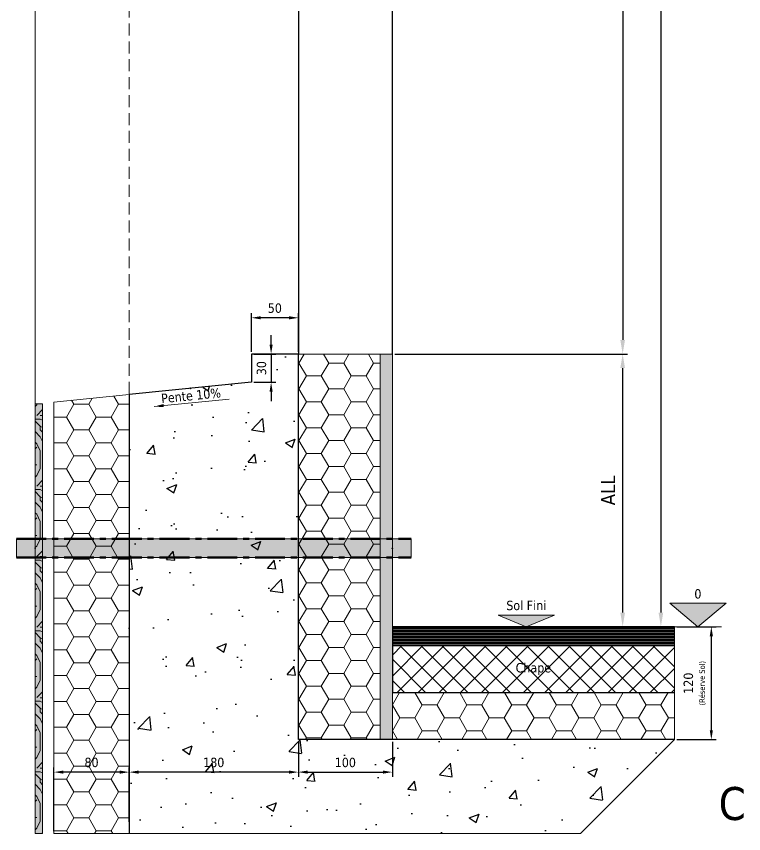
# Model space of a CAD drawing. Header units: millimetres. Extents: x -20000 to 230000, y -17405 to 24510.
# Drawn here: x 24700 to 25474, y 4874 to 5743 of the extents above; entities that cross this region are included whole.
import ezdxf
from ezdxf.enums import TextEntityAlignment as Align

# ---------------------------------------------------------------- set-up
doc = ezdxf.new("R2010")
doc.units = ezdxf.units.MM
doc.header["$PDMODE"] = 35
doc.header["$PDSIZE"] = 0.5
doc.linetypes.add('AXES', pattern=[50.8, 31.75, -6.35, 6.35, -6.35])
doc.linetypes.add('CACHE', pattern=[9.525, 6.35, -3.175])
doc.layers.get('0').update_dxf_attribs({"lineweight": 13})
doc.layers.get('Defpoints').update_dxf_attribs({"true_color": 0xc2a584})
for name, color, linetype, lineweight in [('0 - 1 (validé)', 3, 'Continuous', 13), ('1 - Axe', 1, 'AXES', 0), ('1 - BETON', 251, 'Continuous', 25), ('1 - Bois', 44, 'Continuous', 13), ('1 - Béton', 251, 'Continuous', 25), ('1 - Cotation', 32, 'Continuous', 13), ('1 - INTERROMPU', 253, 'CACHE', 13), ('1 - Isolant', 132, 'Continuous', 13), ('1 - Platre', 252, 'Continuous', 13), ('1 - Texte', 7, 'Continuous', 13), ('Texte', 7, 'Continuous', 13)]:
    doc.layers.add(name, color=color, linetype=linetype, lineweight=lineweight)
doc.layers.add('0 - Invisible', color=43, linetype='Continuous', lineweight=0, plot=False)
doc.layers.add('Non visible', color=163, linetype='Continuous', lineweight=25, plot=False)
doc.layers.add('1 - Cache', color=7, linetype='Continuous', lineweight=0, true_color=0xffffff)
doc.styles.get("Standard").update_dxf_attribs({"font": 'ARIALUNI.TTF'})
doc.styles.add('Texte Poralu', font='tahomabd.ttf')
doc.dimstyles.new('100 - 1000', dxfattribs={"dimtxt": 15, "dimasz": 15, "dimexe": 5, "dimexo": 2.5, "dimgap": 8, "dimtad": 1, "dimdec": 1, "dimtxsty": 'Texte Poralu', "dimcen": 10, "dimazin": 0, "dimtfac": 1, "dimtdec": 1, "dimtmove": 0, "dimatfit": 3, "dimfxl": 1, "dimarcsym": 0})
doc.dimstyles.new('30 - 1000', dxfattribs={"dimtxt": 10, "dimasz": 10, "dimexe": 5, "dimexo": 2.5, "dimgap": 5, "dimtad": 1, "dimdec": 1, "dimtxsty": 'Texte Poralu', "dimcen": 5, "dimazin": 0, "dimtfac": 1, "dimtdec": 1, "dimtmove": 0, "dimatfit": 3, "dimfxl": 1, "dimarcsym": 0})

# ---------------------------------------------------------------- blocks, each defined once
blk = doc.blocks.new('Cadre Coupe_Elev')
at = {"layer": 'Defpoints'}
blk.add_point((5000, 5730), dxfattribs=at)
at = {"color": 7}
blk.add_attdef('REPERE_1', text='', height=300, dxfattribs=at).set_placement((1000, 9000), align=Align.MIDDLE_CENTER)
at = {"layer": '1 - Texte', "color": 7}
for tag, p in [('DEFINITION1', (5000, 1200)), ('DEFINITION2', (5000, 800))]:
    blk.add_attdef(tag, text='', height=250, dxfattribs=at).set_placement(p, align=Align.MIDDLE_CENTER)
at = {"layer": 'Non visible', "style": 'Texte Poralu'}
for p in [(5447.12, 4905.8), (5447.12, 4605.8)]:
    blk.add_attdef('REPERE_2', text='', height=35, dxfattribs=at).set_placement(p, align=Align.MIDDLE_LEFT)
blk = doc.blocks.new('*U837')
at = {"layer": '1 - Béton'}
h = blk.add_hatch(dxfattribs=at)
h.set_pattern_fill('ANSI31', color=256, scale=0.5, angle=135)
h.set_pattern_definition([(180, (200, 20), (-3e-16, -1.5875), [])])
h.paths.add_polyline_path([(0, 100), (300, 100), (300, 120), (0, 120)])
h = blk.add_hatch(dxfattribs=at)
h.set_pattern_fill('ANSI37', color=256, scale=5)
h.set_pattern_definition([(45, (200, 10), (-11.2253, 11.2253), []), (135, (200, 10), (-11.2253, -11.2253), [])])
h.paths.add_polyline_path([(0, 50), (300, 50), (300, 100), (0, 100)])
h.paths.add_polyline_path([(125.91, 65.82), (173.95, 65.82), (173.95, 87.42), (125.91, 87.42)], flags=24)
at = {"layer": '1 - Isolant'}
h = blk.add_hatch(dxfattribs=at)
h.set_pattern_fill('HONEY', color=256, scale=5)
h.set_pattern_definition([(0, (200, 20), (23.8125, 13.74815), [15.875, -31.75]), (120, (200, 20), (-23.8125, 13.7482), [15.875, -31.75]), (60, (200, 20), (5e-08, 27.4963), [-31.75, 15.875])])
h.paths.add_polyline_path([(0, 0), (300, 0), (300, 50), (0, 50)])
at = {"layer": '0 - Invisible'}
for points in [[(0, 100), (300, 100), (300, 120), (0, 120), (0, 100)], [(0, 50), (300, 50), (300, 100), (0, 100), (0, 50)], [(0, 0), (300, 0), (300, 50), (0, 50), (0, 0)]]:
    blk.add_lwpolyline(points, dxfattribs=at)
at = {"layer": '1 - Béton'}
for points in [[(300, 120), (0, 120), (0, 100), (300, 100)], [(300, 100), (0, 100), (0, 50), (300, 50)]]:
    blk.add_lwpolyline(points, dxfattribs=at)
at = {"layer": '1 - Isolant'}
blk.add_lwpolyline([(300, 50), (0, 50), (0, 0), (300, 0)], dxfattribs=at)
at = {"insert": (150, 75), "char_height": 10, "attachment_point": 5, "style": 'Texte Poralu'}
blk.add_mtext_dynamic_manual_height_columns('Chape', width=39.7836, gutter_width=50, heights=[0], dxfattribs=at)
blk = doc.blocks.new('*U888')
at = {"layer": '1 - Isolant'}
h = blk.add_hatch(dxfattribs=at)
h.set_pattern_fill('HONEY', color=256, scale=5)
h.set_pattern_definition([(0, (-58597.141, -19647.493), (23.8125, 13.7481532), [15.875, -31.75]), (120, (-58597.141, -19647.493), (-23.8125, 13.7481533), [15.875, -31.75]), (60, (-58597.141, -19647.493), (5e-08, 27.4963065), [-31.75, 15.875])])
h.paths.add_polyline_path([(0, -410), (87, -410), (87, 0), (0, 0)])
at = {"layer": '1 - Platre'}
h = blk.add_hatch(dxfattribs=at)
h.set_pattern_fill('AR-SAND', color=256, scale=0.1)
h.set_pattern_definition([(37.5, (-58597.141, -19647.4927), (-0.16000313, 4.89413237), [0, -3.8608, 0, -4.318, 0, -4.1275]), (7.5, (-58597.141, -19647.4927), (4.4952328, 7.168251), [0, -2.0828, 0, -3.4798, 0, -1.3335]), (327.5, (-58600.265, -19647.4927), (7.9099237, 0.01437185), [0, -1.27, 0, -4.572, 0, -5.969]), (317.5, (-58600.265, -19647.4927), (7.6355645, 2.2292932), [0, -0.635, 0, -2.9972, 0, -3.429])])
h.paths.add_polyline_path([(100, -410), (100, 0), (87, 0), (87, -410)])
at = {"layer": '0 - Invisible'}
for points in [[(0, -410), (87, -410)], [(87, -410), (100, -410)]]:
    blk.add_lwpolyline(points, dxfattribs=at)
at = {"layer": '1 - Isolant'}
blk.add_lwpolyline([(87, -410), (87, 0), (0, 0), (0, -410)], dxfattribs=at)
at = {"layer": '1 - Platre'}
blk.add_lwpolyline([(100, -410), (100, 0), (87, 0), (87, -410)], dxfattribs=at)
blk = doc.blocks.new('*D1396')
at = {"layer": 'Defpoints', "color": 0, "lineweight": -2, "transparency": 16777216}
for p, q in [((25000, 4971.23), (25000, 4934.16)), ((24820, 4886.23), (24820, 4944.16)), ((24990, 4939.16), (24830, 4939.16))]:
    blk.add_line(p, q, dxfattribs=at)
at = {"layer": 'Defpoints', "color": 0, "transparency": 16777216}
for p in [(25000, 4973.73), (24820, 4939.16), (24820, 4883.73)]:
    blk.add_point(p, dxfattribs=at)
for points in [[(24830, 4940.82), (24830, 4937.49), (24820, 4939.16)], [(24990, 4940.82), (24990, 4937.49), (25000, 4939.16)]]:
    blk.add_solid(points, dxfattribs=at)
at = {"layer": 'Defpoints', "color": 0, "transparency": 16777216, "insert": (24910, 4949.39), "char_height": 10, "attachment_point": 5, "style": 'Texte Poralu'}
blk.add_mtext('180', dxfattribs=at)
blk = doc.blocks.new('*D1397')
at = {"layer": '1 - Cotation', "color": 0, "lineweight": -2, "transparency": 16777216}
for p, q in [((25000, 4971.23), (25000, 4934.16)), ((25100, 4971.23), (25100, 4934.16)), ((25010, 4939.16), (25090, 4939.16))]:
    blk.add_line(p, q, dxfattribs=at)
at = {"layer": '1 - Cotation', "color": 0, "transparency": 16777216}
for points in [[(25010, 4940.82), (25010, 4937.49), (25000, 4939.16)], [(25090, 4940.82), (25090, 4937.49), (25100, 4939.16)]]:
    blk.add_solid(points, dxfattribs=at)
at = {"layer": 'Defpoints', "color": 0, "transparency": 16777216}
for p in [(25000, 4973.73), (25100, 4973.73), (25100, 4939.16)]:
    blk.add_point(p, dxfattribs=at)
at = {"layer": '1 - Cotation', "color": 0, "transparency": 16777216, "insert": (25050, 4949.36), "char_height": 10, "attachment_point": 5, "style": 'Texte Poralu'}
blk.add_mtext('100', dxfattribs=at)
blk = doc.blocks.new('*U199')
blk.add_hatch(color=256).paths.add_polyline_path([(25, 0), (55, 25), (-5, 25)])
blk.add_line((0, 0), (50, 0))
blk.add_lwpolyline([(25, 0), (55, 25), (-5, 25), (25, 0)])
at = {"style": 'Texte Poralu'}
blk.add_attdef('HAUTEUR', text='', height=10, dxfattribs=at).set_placement((25, 35), align=Align.MIDDLE_CENTER)
blk = doc.blocks.new('*U200')
blk.add_hatch(color=256).paths.add_polyline_path([(0, 0), (30, 12.5), (-30, 12.5)])
blk.add_lwpolyline([(0, 0), (30, 12.5), (-30, 12.5), (0, 0)])
at = {"layer": 'Texte', "insert": (0, 17.5), "char_height": 10, "attachment_point": 8, "style": 'Texte Poralu'}
blk.add_mtext('Sol Fini', dxfattribs=at)
blk = doc.blocks.new('*D1398')
at = {"color": 0, "lineweight": -2, "transparency": 16777216}
for p, q in [((25402.5, 5093.73), (25444.33, 5093.73)), ((25439.33, 4983.73), (25439.33, 5083.73)), ((25402.5, 4973.73), (25444.33, 4973.73))]:
    blk.add_line(p, q, dxfattribs=at)
at = {"color": 0, "transparency": 16777216}
for points in [[(25437.66, 5083.73), (25441, 5083.73), (25439.33, 5093.73)], [(25437.66, 4983.73), (25441, 4983.73), (25439.33, 4973.73)]]:
    blk.add_solid(points, dxfattribs=at)
at = {"layer": 'Defpoints', "color": 0, "transparency": 16777216}
for p in [(25400, 5093.73), (25439.33, 5093.73), (25400, 4973.73)]:
    blk.add_point(p, dxfattribs=at)
at = {"color": 0, "transparency": 16777216, "insert": (25421.69, 5033.73), "char_height": 10, "attachment_point": 5, "rotation": 90, "style": 'Texte Poralu'}
blk.add_mtext('120 \\P{\\H0.6x;(Réserve Sol)}', dxfattribs=at)
blk = doc.blocks.new('*D1399')
at = {"layer": 'Defpoints', "color": 0, "lineweight": -2, "transparency": 16777216}
for p, q in [((24740, 4876.23), (24740, 4944.16)), ((24810, 4939.16), (24750, 4939.16)), ((24820, 4886.23), (24820, 4944.16))]:
    blk.add_line(p, q, dxfattribs=at)
at = {"layer": 'Defpoints', "color": 0, "transparency": 16777216}
for p in [(24740, 4939.16), (24820, 4883.73), (24740, 4873.73)]:
    blk.add_point(p, dxfattribs=at)
for points in [[(24750, 4940.82), (24750, 4937.49), (24740, 4939.16)], [(24810, 4940.82), (24810, 4937.49), (24820, 4939.16)]]:
    blk.add_solid(points, dxfattribs=at)
at = {"layer": 'Defpoints', "color": 0, "transparency": 16777216, "insert": (24780, 4949.39), "char_height": 10, "attachment_point": 5, "style": 'Texte Poralu'}
blk.add_mtext('80', dxfattribs=at)
blk = doc.blocks.new('*D1400')
at = {"layer": '1 - Cotation', "color": 0, "lineweight": -2, "transparency": 16777216}
for p, q in [((25002.5, 6144.33), (25350, 6144.33)), ((25345, 6129.33), (25345, 5398.73)), ((25102.5, 5383.73), (25350, 5383.73))]:
    blk.add_line(p, q, dxfattribs=at)
at = {"layer": '1 - Cotation', "color": 0, "transparency": 16777216}
for points in [[(25342.5, 6129.33), (25347.5, 6129.33), (25345, 6144.33)], [(25342.5, 5398.73), (25347.5, 5398.73), (25345, 5383.73)]]:
    blk.add_solid(points, dxfattribs=at)
at = {"layer": 'Defpoints', "color": 0, "transparency": 16777216}
for p in [(25000, 6144.33), (25100, 5383.73), (25345, 5383.73)]:
    blk.add_point(p, dxfattribs=at)
at = {"layer": '1 - Cotation', "color": 0, "transparency": 16777216, "insert": (25329.5, 5764.03), "char_height": 15, "attachment_point": 5, "rotation": 90, "style": 'Texte Poralu'}
blk.add_mtext('H', dxfattribs=at)
blk = doc.blocks.new('*D1401')
at = {"layer": '1 - Cotation', "color": 0, "lineweight": -2, "transparency": 16777216}
for p, q in [((25397.5, 6494.33), (25380.67, 6494.33)), ((25385.67, 6479.33), (25385.67, 5108.73)), ((25397.5, 5093.73), (25380.67, 5093.73))]:
    blk.add_line(p, q, dxfattribs=at)
at = {"layer": '1 - Cotation', "color": 0, "transparency": 16777216}
for points in [[(25383.17, 6479.33), (25388.17, 6479.33), (25385.67, 6494.33)], [(25383.17, 5108.73), (25388.17, 5108.73), (25385.67, 5093.73)]]:
    blk.add_solid(points, dxfattribs=at)
at = {"layer": 'Defpoints', "color": 0, "transparency": 16777216}
for p in [(25400, 6494.33), (25385.67, 5093.73), (25400, 5093.73)]:
    blk.add_point(p, dxfattribs=at)
at = {"layer": '1 - Cotation', "color": 0, "transparency": 16777216, "insert": (25369.9, 5794.03), "char_height": 15, "attachment_point": 5, "rotation": 90, "style": 'Texte Poralu'}
blk.add_mtext('HSP', dxfattribs=at)
blk = doc.blocks.new('*U892')
at = {"layer": '1 - Bois'}
h = blk.add_hatch(dxfattribs=at)
h.set_pattern_fill('352', color=256, scale=75, style=0, pattern_type=2)
h.set_pattern_definition([(0, (458.25, -17), (75, 75), [22.5, -52.5]), (0, (458.25, -13.25), (75, 75), [22.5, -52.5]), (0, (462, -5.75), (75, 75), [15, -60]), (0, (465.75, 1.75), (75, 75), [11.25, -63.75]), (0, (465.75, 9.25), (75, 75), [7.5, -67.5]), (0, (447, 16.75), (75, 75), [3.75, -18.75, 3.75, -48.75]), (0, (458.25, 20.5), (75, 75), [3.75, -30, 11.25, -30]), (0, (473.25, 24.25), (75, 75), [3.75, -3.75, 3.75, -63.75]), (0, (469.5, 28), (75, 75), [3.75, -71.25]), (0, (465.75, 35.5), (75, 75), [11.25, -63.75]), (0, (465.75, 43), (75, 75), [15, -60]), (0, (462, 50.5), (75, 75), [18.75, -22.5, 3.75, -30]), (90, (432, 5.5), (-75, 75), [3.75, -7.5, 18.75, -45]), (90, (435.75, 13), (-75, 75), [3.75, -3.75, 11.25, -56.25]), (90, (439.5, 43), (-75, 75), [7.5, -67.5]), (90, (443.25, 13), (-75, 75), [15, -22.5, 3.75, -33.75]), (90, (447, 54.25), (-75, 75), [3.75, -71.25]), (90, (450.75, 16.75), (-75, 75), [11.25, -63.75]), (90, (458.25, 20.5), (-75, 75), [7.5, -67.5]), (90, (465.75, 20.5), (-75, 75), [3.75, -11.25, 11.25, -48.75]), (90, (469.5, 24.25), (-75, 75), [3.75, -71.25]), (90, (473.25, 9.25), (-75, 75), [10.5, -64.5]), (90, (477, -5.75), (-75, 75), [7.5, -67.5]), (90, (484.5, 24.25), (-75, 75), [3.75, -71.25]), (90, (492, 20.5), (-75, 75), [11.25, -63.75]), (90, (499.5, 20.5), (-75, 75), [11.25, -63.75]), (45, (488.25, -9.5), (8e-15, 75), [5.3033, -5.3033, 5.3033, -90.1563]), (45, (473.25, 9.25), (8e-15, 75), [10.6065, -95.46]), (45, (443.25, 46.75), (8e-15, 75), [10.607, -95.46]), (45, (458.25, 28), (8e-15, 75), [10.6065, -95.46]), (45, (462, 13), (8e-15, 75), [10.6065, -95.46]), (45, (484.5, -2), (8e-15, 75), [10.6065, -95.4595]), (45, (477, 1.75), (8e-15, 75), [15.91, -90.156]), (45, (454.5, 35.5), (8e-15, 75), [5.303, -100.763]), (45, (450.75, 43), (8e-15, 75), [5.303, -100.763]), (45, (480.75, 43), (8e-15, 75), [5.303, -100.763]), (45, (450.75, 5.5), (8e-15, 75), [5.303, -100.763]), (45, (492, 31.75), (8e-15, 75), [5.303, -100.763]), (45, (465.75, 24.25), (8e-15, 75), [5.303, -100.763]), (45, (473.25, 31.75), (8e-15, 75), [5.303, -100.763]), (135, (469.5, 16.75), (-75, 8e-15), [5.3033, -5.3033, 15.91, -79.5496]), (135, (480.75, 16.75), (-75, 8e-15), [5.303, -100.763]), (135, (480.75, -9.5), (-75, 8e-15), [5.303, -100.763]), (135, (465.75, 9.25), (-75, 8e-15), [5.303, -100.763]), (135, (477, 24.25), (-75, 8e-15), [5.303, -100.763]), (135, (458.25, 5.5), (-75, 8e-15), [5.303, -100.763]), (135, (488.25, 5.5), (-75, 8e-15), [5.303, -100.763]), (135, (435.75, -17), (-75, 8e-15), [5.303, -100.763]), (135, (439.5, -13.25), (-75, 8e-15), [10.607, -95.46]), (135, (443.25, -9.5), (-75, 8e-15), [10.607, -95.46]), (135, (450.75, -9.5), (-75, 8e-15), [10.607, -95.46]), (135, (454.5, -2), (-75, 8e-15), [10.607, -95.46]), (135, (484.5, 28), (-75, 8e-15), [10.6065, -95.4595]), (135, (499.5, -9.5), (-75, 8e-15), [10.6065, -95.4595]), (135, (503.25, 50.5), (-75, 8e-15), [10.6065, -95.4595]), (135, (503.25, 43), (-75, 8e-15), [10.6065, -95.4595]), (135, (495.75, 39.25), (-75, 8e-15), [10.6065, -95.4595]), (135, (443.25, 39.25), (-75, 8e-15), [15.91, -90.156]), (135, (492, 31.75), (-75, 8e-15), [15.91, -90.156]), (26.565, (450.75, 54.25), (75, 3e-08), [8.385, -159.32]), (26.565, (450.75, 16.75), (75, 3e-08), [8.385, -159.32]), (26.565, (458.25, 39.25), (75, 3e-08), [8.385, -159.32]), (26.565, (480.75, -13.25), (75, 3e-08), [8.385, -159.32]), (26.565, (477, -5.75), (75, 3e-08), [8.385, -159.32]), (26.565, (454.5, 9.25), (75, 3e-08), [8.385, -159.32]), (26.565, (454.5, 46.75), (75, 3e-08), [8.385, -159.32]), (26.565, (477, 24.25), (75, 3e-08), [16.77, -150.935]), (63.435, (477, 35.5), (4e-09, 75), [8.385, -159.32]), (63.435, (488.25, 13), (4e-09, 75), [8.385, -159.32]), (63.435, (450.75, 28), (4e-09, 75), [8.385, -159.32]), (63.435, (435.75, 31.75), (4e-09, 75), [8.385, -159.32]), (63.435, (480.75, 16.75), (4e-09, 75), [8.385, -159.32]), (63.435, (473.25, 16.75), (4e-09, 75), [8.385, -159.32]), (63.435, (443.25, 28), (4e-09, 75), [16.77, -150.935]), (63.435, (499.5, 1.75), (4e-09, 75), [16.77, -150.935]), (63.435, (492, 5.5), (4e-09, 75), [16.77, -150.935]), (116.565, (432, -5.75), (-3e-08, 75), [8.385, -159.32]), (116.565, (432, 35.5), (-3e-08, 75), [8.385, -159.32]), (116.565, (447, -17), (-3e-08, 75), [8.385, -159.32]), (116.565, (439.5, 50.5), (-3e-08, 75), [8.385, -159.32]), (116.565, (447, 5.5), (-3e-08, 75), [8.385, -159.32]), (116.565, (462, 13), (-3e-08, 75), [8.385, -159.32]), (116.565, (469.5, 28), (-3e-08, 75), [8.385, -159.32]), (116.565, (435.75, -2), (2e-05, 75), [8.385, -159.32]), (116.565, (454.5, 9.25), (-3e-08, 75), [8.385, -159.32]), (116.565, (477, 1.75), (-3e-08, 75), [8.385, -159.32]), (116.565, (484.5, 9.25), (-3e-08, 75), [8.385, -159.32]), (116.565, (499.5, 31.75), (-3e-08, 75), [8.385, -159.32]), (116.565, (443.25, 54.25), (-3e-08, 75), [8.385, -159.32]), (116.565, (432, 50.5), (-3e-08, 75), [16.77, -150.935]), (116.565, (443.25, -2), (-3e-08, 75), [16.77, -150.935]), (153.435, (432, -13.25), (-75, 4e-09), [8.385, -159.32]), (153.435, (495.75, -17), (-75, 4e-09), [8.385, -159.32]), (153.435, (492, 20.5), (-75, 4e-09), [8.385, -159.32]), (153.435, (462, -5.75), (-75, 4e-09), [8.385, -159.32]), (153.435, (458.25, -13.25), (-75, 4e-09), [8.385, -159.32]), (153.435, (465.75, 1.75), (-75, 4e-09), [8.385, -159.32]), (153.435, (488.25, 46.75), (-75, 4e-09), [8.385, -159.32]), (153.435, (495.75, 50.5), (-75, 4e-09), [16.77, -150.935])])
h.paths.add_polyline_path([(0, 0), (457, 0), (457, 8), (0, 8)])
at = {"layer": '1 - Cache'}
h = blk.add_hatch(color=256, dxfattribs=at)
h.dxf.hatch_style = 2
h.paths.add_polyline_path([(0, 0), (457, 0), (457, 8), (0, 8)])
at = {"layer": '1 - Bois'}
blk.add_lwpolyline([(0, 0), (457, 0), (457, 8), (0, 8)], close=True, dxfattribs=at)
blk = doc.blocks.new('*U891')
at = {"layer": '1 - Isolant'}
h = blk.add_hatch(dxfattribs=at)
h.set_pattern_fill('HONEY', color=256, scale=5, style=0)
h.set_pattern_definition([(0, (20, -265), (23.8125, 13.74815), [15.875, -31.75]), (120, (20, -265), (-23.8125, 13.74815), [15.875, -31.75]), (60, (20, -265), (5e-08, 27.4963), [-31.75, 15.875])])
h.paths.add_polyline_path([(0, -467), (0, 0), (-80, -8), (-80, -467)])
at = {"layer": '0 - Invisible'}
blk.add_lwpolyline([(-80, -467), (0, -467)], dxfattribs=at)
at = {"layer": '1 - Isolant'}
blk.add_lwpolyline([(0, -467), (0, 0), (-80, -8), (-80, -467)], dxfattribs=at)
blk = doc.blocks.new('*U228')
at = {"layer": '1 - Cache'}
blk.add_hatch(color=256, dxfattribs=at).paths.add_polyline_path([(-20, -10), (400, -10), (400, 10), (-20, 10)])
at = {"layer": '0 - Invisible'}
blk.add_lwpolyline([(-20, -10), (400, -10), (400, 10), (-20, 10)], close=True, dxfattribs=at)
for p in [(0, 0), (380, 0)]:
    blk.add_point(p, dxfattribs=at)
at = {"layer": '1 - Axe', "lineweight": 50}
for p, q in [((-20, 10), (400, 10)), ((-20, -10), (400, -10))]:
    blk.add_line(p, q, dxfattribs=at)
blk = doc.blocks.new('*D1414')
at = {"layer": '1 - Cotation', "color": 0, "lineweight": -2, "transparency": 16777216}
for p, q in [((24950, 5386.23), (24950, 5427.27)), ((25000, 5386.23), (25000, 5427.27)), ((24990, 5422.27), (24960, 5422.27))]:
    blk.add_line(p, q, dxfattribs=at)
at = {"layer": '1 - Cotation', "color": 0, "transparency": 16777216}
for points in [[(24960, 5423.94), (24960, 5420.6), (24950, 5422.27)], [(24990, 5423.94), (24990, 5420.6), (25000, 5422.27)]]:
    blk.add_solid(points, dxfattribs=at)
at = {"layer": 'Defpoints', "color": 0, "transparency": 16777216}
for p in [(24950, 5422.27), (24950, 5383.73), (25000, 5383.73)]:
    blk.add_point(p, dxfattribs=at)
at = {"layer": '1 - Cotation', "color": 0, "transparency": 16777216, "insert": (24975, 5432.48), "char_height": 10, "attachment_point": 5, "style": 'Texte Poralu'}
blk.add_mtext('50', dxfattribs=at)
blk = doc.blocks.new('*D1415')
at = {"layer": '1 - Cotation', "color": 0, "lineweight": -2, "transparency": 16777216}
for p, q in [((24971.01, 5393.73), (24971.01, 5403.73)), ((24952.5, 5383.73), (24976.01, 5383.73)), ((24971.01, 5383.73), (24971.01, 5353.73)), ((24952.5, 5353.73), (24976.01, 5353.73)), ((24971.01, 5343.73), (24971.01, 5333.73))]:
    blk.add_line(p, q, dxfattribs=at)
at = {"layer": '1 - Cotation', "color": 0, "transparency": 16777216}
for points in [[(24969.35, 5393.73), (24972.68, 5393.73), (24971.01, 5383.73)], [(24969.35, 5343.73), (24972.68, 5343.73), (24971.01, 5353.73)]]:
    blk.add_solid(points, dxfattribs=at)
at = {"layer": 'Defpoints', "color": 0, "transparency": 16777216}
for p in [(24950, 5383.73), (24950, 5353.73), (24971.01, 5353.73)]:
    blk.add_point(p, dxfattribs=at)
at = {"layer": '1 - Cotation', "color": 0, "transparency": 16777216, "insert": (24960.8, 5368.73), "char_height": 10, "attachment_point": 5, "rotation": 90, "style": 'Texte Poralu'}
blk.add_mtext('30', dxfattribs=at)
blk = doc.blocks.new('*D1405')
at = {"layer": '1 - Cotation', "color": 0, "lineweight": -2, "transparency": 16777216}
for p, q in [((25102.5, 5383.73), (25350, 5383.73)), ((25345, 5108.73), (25345, 5368.73)), ((25397.5, 5093.73), (25340, 5093.73))]:
    blk.add_line(p, q, dxfattribs=at)
at = {"layer": '1 - Cotation', "color": 0, "transparency": 16777216}
for points in [[(25342.5, 5368.73), (25347.5, 5368.73), (25345, 5383.73)], [(25342.5, 5108.73), (25347.5, 5108.73), (25345, 5093.73)]]:
    blk.add_solid(points, dxfattribs=at)
at = {"layer": 'Defpoints', "color": 0, "transparency": 16777216}
for p in [(25100, 5383.73), (25345, 5383.73), (25400, 5093.73)]:
    blk.add_point(p, dxfattribs=at)
at = {"layer": '1 - Cotation', "color": 0, "transparency": 16777216, "insert": (25329.5, 5238.73), "char_height": 15, "attachment_point": 5, "rotation": 90, "style": 'Texte Poralu'}
blk.add_mtext('ALL', dxfattribs=at)
blk = doc.blocks.new('*U614')
at = {"layer": '0 - Invisible'}
for p in [(0, 0), (1.78, -17.82)]:
    blk.add_point(p, dxfattribs=at)
at = {"layer": 'Texte', "insert": (1.28, -12.85), "char_height": 10, "attachment_point": 8, "rotation": 5.71059, "style": 'Texte Poralu'}
blk.add_mtext('Pente 10%', dxfattribs=at)
at = {"layer": 'Texte'}
blk.add_leader([(-38.27, -19.31), (41.33, -11.35)], dimstyle='30 - 1000', override={"dimgap": 2, "dimtad": 0}, dxfattribs=at)
blk = doc.blocks.new('*U886')
at = {"layer": '1 - BETON'}
h = blk.add_hatch(dxfattribs=at)
h.set_pattern_fill('CONCRETE', color=256, scale=15, style=0, pattern_type=2)
h.set_pattern_definition([(50, (110, -107), (107.589, -9.413), [11.25, -123.75]), (355, (110, -107), (-20.813, 112.83), [9, -99]), (100.451, (118.97, -107.78), (86.776, 103.416), [9.561, -105.171]), (46.184, (110, -77), (160.086, -24.828), [16.875, -185.625]), (96.636, (123.34, -79.07), (140.2, 146.118), [14.34, -157.757]), (351.184, (110, -77), (140.2, 146.12), [13.5, -148.5]), (21, (125, -84.5), (89.536, -60.393), [11.25, -123.75]), (326, (125, -84.5), (36.497, 108.773), [9, -99]), (71.451, (132.46, -89.53), (126.033, 48.38), [9.561, -105.171]), (37.5, (110, -107), (1.824, 49.934), [0, -97.8, 0, -100.5, 0, -99.375]), (7.5, (110, -107), (39.4604, 59.162), [0, -57.3, 0, -95.55, 0, -37.875]), (327.5, (76.55, -107), (80.0734, -3.3832), [0, -37.5, 0, -117, 0, -155.25]), (317.5, (61.55, -107), (87.478, 15.016), [0, -48.75, 0, -77.7, 0, -110.25])])
h.paths.add_polyline_path([(-143.15, -56.48), (-153.27, -55.81), (-143.48, -53.16)], flags=8)
edge = h.paths.add_edge_path(flags=0)
edge.add_line((-143.32, -54.82), (-73.67, -47.85))
h.paths.add_polyline_path([(-154.61, -58.59), (-72.1, -50.34), (-74.25, -28.85), (-156.76, -37.1)], flags=24)
h.paths.add_polyline_path([(400, -410), (300, -510), (-180, -510), (-180, -43), (-50, -30), (-50, 0), (0, 0), (0, -410)])
at = {"layer": '0 - Invisible'}
blk.add_lwpolyline([(400, -410), (300, -510), (-180, -510)], dxfattribs=at)
at = {"layer": '1 - BETON'}
blk.add_lwpolyline([(400, -410), (0, -410), (0, 0), (-50, 0), (-50, -30), (-180, -43), (-180, -510)], dxfattribs=at)
blk.add_blockref('*U614', (-115, -36.5))

msp = doc.modelspace()

# ---------------------------------------------------------------- linework, layer by layer
at = {"layer": '1 - BETON', "ltscale": 2}
msp.add_line((25100, 5383.73), (25100, 6334.33), dxfattribs=at)
msp.add_lwpolyline([(25000, 6154.33), (25000, 5383.73), (25000, 5383.73)], dxfattribs=at)
at = {"layer": '1 - Bois'}
msp.add_line((24720, 6144.33), (24720, 5330.73), dxfattribs=at)
at = {"layer": '1 - INTERROMPU', "ltscale": 2}
msp.add_line((24820, 6154.33), (24820, 5340.73), dxfattribs=at)

# ---------------------------------------------------------------- block references
for name, p in [('*U886', (25000, 5383.73)), ('*U888', (25000, 5383.73)), ('*U891', (24820, 5340.73)), ('*U228', (24720, 5177.24)), ('*U837', (25100, 4973.73))]:
    msp.add_blockref(name, p)
at = {"xscale": -1, "rotation": 270}
msp.add_blockref('*U892', (24720, 4873.73), dxfattribs=at)
at = {"layer": '0 - 1 (validé)'}
ref = msp.add_blockref('Cadre Coupe_Elev', (20000, 0), dxfattribs=at)
ref.add_attrib('REPERE_2', 'C', dxfattribs={"layer": 'Non visible', "height": 35, "style": 'Texte Poralu'}).set_placement((25447.12, 4905.8), align=Align.MIDDLE_LEFT)
at = {"layer": 'Texte'}
msp.add_blockref('*U199', (25400, 5093.73), dxfattribs=at).add_auto_attribs({'HAUTEUR': '0'})
msp.add_blockref('*U200', (25242.5, 5093.73), dxfattribs=at)

# ---------------------------------------------------------------- dimensions: what is measured, and where the dimension line sits
dim = msp.add_linear_dim(base=(25439.33, 5093.73), p1=(25400, 4973.73), p2=(25400, 5093.73), angle=90, text='<> \\P{\\H0.6x;(Réserve Sol)}', dimstyle='30 - 1000')
dim.commit()
dim.dimension.update_dxf_attribs({"geometry": '*D1398', "text_midpoint": (25421.69, 5033.73)})
at = {"layer": '1 - Cotation'}
for base, p1, p2, text, picture, middle in [((25385.67, 5093.73), (25400, 6494.33), (25400, 5093.73), 'HSP', '*D1401', (25369.9, 5794.03)), ((25345, 5383.73), (25000, 6144.33), (25100, 5383.73), 'H', '*D1400', (25329.5, 5764.03)), ((25345, 5383.73), (25400, 5093.73), (25100, 5383.73), 'ALL', '*D1405', (25329.5, 5238.73))]:
    dim = msp.add_linear_dim(base=base, p1=p1, p2=p2, angle=90, text=text, dimstyle='100 - 1000', dxfattribs=at)
    dim.commit()
    dim.dimension.update_dxf_attribs({"geometry": picture, "text_midpoint": middle})
for base, p1, p2, picture, middle in [((24950, 5422.27), (25000, 5383.73), (24950, 5383.73), '*D1414', (24975, 5432.48)), ((25100, 4939.16), (25000, 4973.73), (25100, 4973.73), '*D1397', (25050, 4949.36))]:
    dim = msp.add_linear_dim(base=base, p1=p1, p2=p2, dimstyle='30 - 1000', dxfattribs=at)
    dim.commit()
    dim.dimension.update_dxf_attribs({"geometry": picture, "text_midpoint": middle})
dim = msp.add_linear_dim(base=(24971.01, 5353.73), p1=(24950, 5383.73), p2=(24950, 5353.73), angle=90, dimstyle='30 - 1000', dxfattribs=at)
dim.commit()
dim.dimension.update_dxf_attribs({"geometry": '*D1415', "text_midpoint": (24960.8, 5368.73)})
at = {"layer": 'Defpoints'}
for base, p1, p2, picture, middle in [((24820, 4939.16), (25000, 4973.73), (24820, 4883.73), '*D1396', (24910, 4949.39)), ((24740, 4939.16), (24820, 4883.73), (24740, 4873.73), '*D1399', (24780, 4949.39))]:
    dim = msp.add_linear_dim(base=base, p1=p1, p2=p2, dimstyle='30 - 1000', dxfattribs=at)
    dim.commit()
    dim.dimension.update_dxf_attribs({"geometry": picture, "text_midpoint": middle})

doc.saveas('drawing.dxf')
